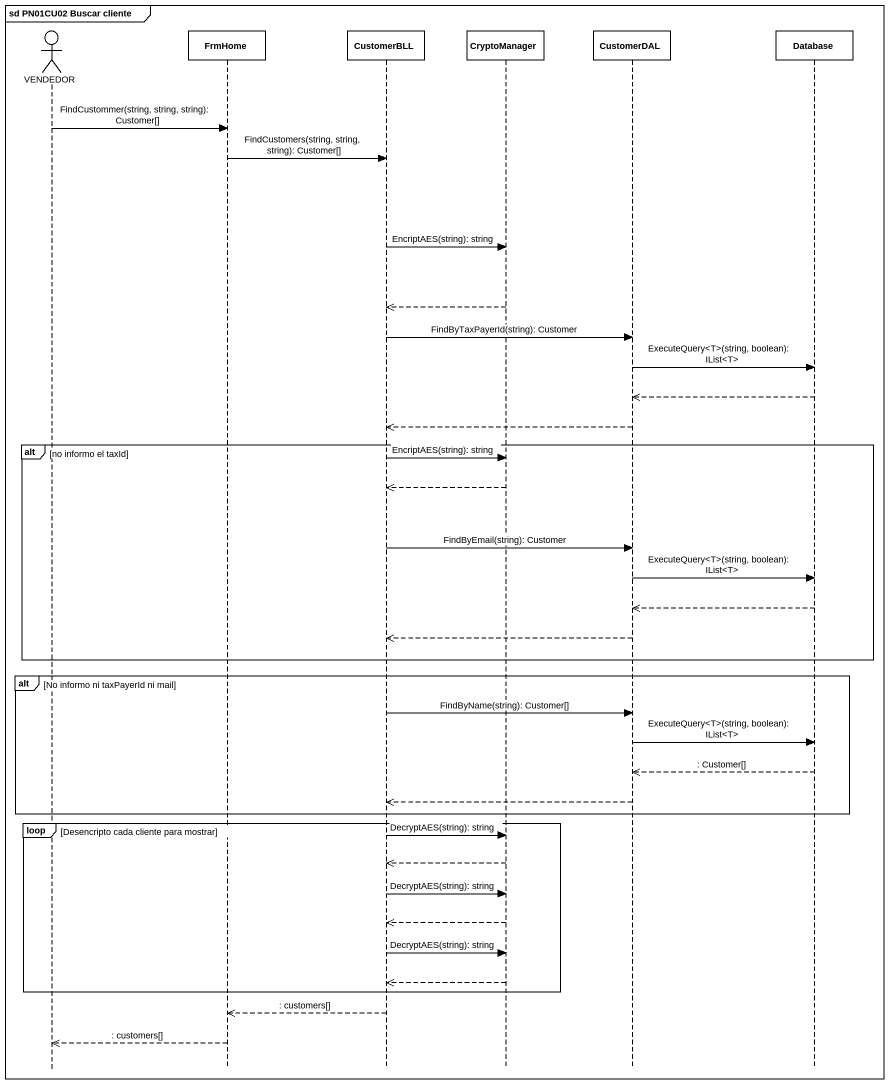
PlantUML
@startuml
mainframe sd PN01CU02 Buscar cliente
hide footbox
actor VENDEDOR
participant FrmHome
participant CustomerBLL
participant CryptoManager
participant CustomerDAL
participant "Database" as Database_

VENDEDOR -> FrmHome : FindCustommer(string, string, string): Customer[]
FrmHome -> CustomerBLL : FindCustomers(string, string, string): Customer[]
CustomerBLL -> CryptoManager : EncriptAES(string): string
CryptoManager -->> CustomerBLL
CustomerBLL -> CustomerDAL : FindByTaxPayerId(string): Customer
CustomerDAL -> Database_ : ExecuteQuery<T>(string, boolean): IList<T>
Database_ -->> CustomerDAL
CustomerDAL -->> CustomerBLL
alt no informo el taxId
  CustomerBLL -> CryptoManager : EncriptAES(string): string
  CryptoManager -->> CustomerBLL
  CustomerBLL -> CustomerDAL : FindByEmail(string): Customer
  CustomerDAL -> Database_ : ExecuteQuery<T>(string, boolean): IList<T>
  Database_ -->> CustomerDAL
  CustomerDAL -->> CustomerBLL
end
alt No informo ni taxPayerId ni mail
  CustomerBLL -> CustomerDAL : FindByName(string): Customer[]
  CustomerDAL -> Database_ : ExecuteQuery<T>(string, boolean): IList<T>
  Database_ -->> CustomerDAL : : Customer[]
  CustomerDAL -->> CustomerBLL
end
loop Desencripto cada cliente para mostrar
  CustomerBLL -> CryptoManager : DecryptAES(string): string
  CryptoManager -->> CustomerBLL
  CustomerBLL -> CryptoManager : DecryptAES(string): string
  CryptoManager -->> CustomerBLL
  CustomerBLL -> CryptoManager : DecryptAES(string): string
  CryptoManager -->> CustomerBLL
end
CustomerBLL -->> FrmHome : : customers[]
FrmHome -->> VENDEDOR : : customers[]
@enduml
